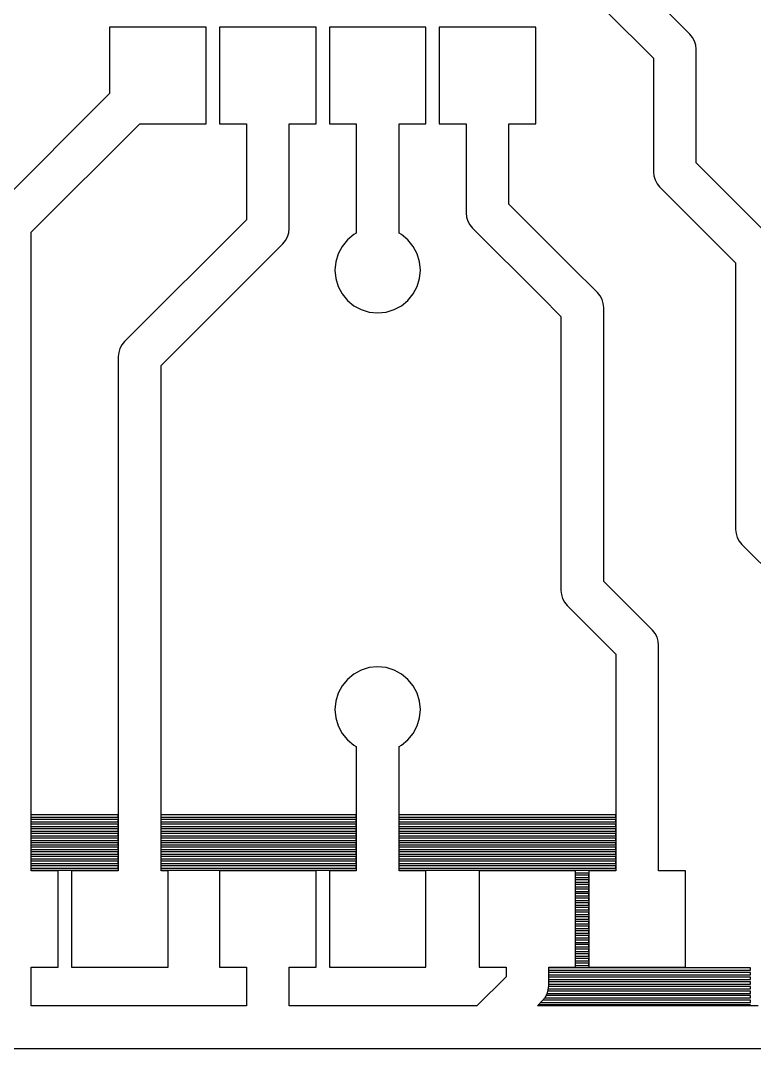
# Model space of a CAD drawing. Extents: x -61.2 to 4.2, y -8.7 to 47.2.
# Drawn here: x -35.75 to -18.79, y 4.01 to 27.77 of the extents above; entities that cross this region are included whole.
import ezdxf

# ---------------------------------------------------------------- set-up
doc = ezdxf.new("R2010")
doc.units = 0
doc.header["$LTSCALE"] = 0.000394
doc.layers.add('PLAN_1', color=7, linetype='CONTINUOUS')

msp = doc.modelspace()

# ---------------------------------------------------------------- linework, layer by layer
at = {"layer": 'PLAN_1', "color": 4}
for p, q in [((-20.284245, 27.455769, 0.2), (-21.517574, 28.689098, 0.2)), ((-22.215771, 27.990902, 0.2), (-21.127041, 26.902172, 0.2)), ((-31.464001, 27.616001, 0.2), (-33.696003, 27.616001, 0.2)), ((-33.696003, 27.616001, 0.2), (-33.696003, 26.082195, 0.2)), ((-31.464001, 25.383999, 0.2), (-31.464001, 27.616001, 0.2)), ((-28.924, 27.616001, 0.2), (-31.156002, 27.616001, 0.2)), ((-31.156002, 27.616001, 0.2), (-31.156002, 25.383999, 0.2)), ((-28.924, 25.383999, 0.2), (-28.924, 27.616001, 0.2)), ((-26.383999, 27.616001, 0.2), (-28.616001, 27.616001, 0.2)), ((-28.616001, 27.616001, 0.2), (-28.616001, 25.383999, 0.2)), ((-26.383999, 25.383999, 0.2), (-26.383999, 27.616001, 0.2)), ((-23.844006, 27.616001, 0.2), (-26.076, 27.616001, 0.2)), ((-26.076, 27.616001, 0.2), (-26.076, 25.383999, 0.2)), ((-23.844006, 25.383999, 0.2), (-23.844006, 27.616001, 0.2)), ((-20.222847, 27.380955, 0.2), (-20.284245, 27.455769, 0.2)), ((-20.177223, 27.295601, 0.2), (-20.222847, 27.380955, 0.2)), ((-20.149128, 27.202988, 0.2), (-20.177223, 27.295601, 0.2)), ((-20.139645, 27.10667, 0.2), (-20.149128, 27.202988, 0.2)), ((-20.139645, 24.477829, 0.2), (-20.139645, 27.10667, 0.2)), ((-21.127041, 26.902172, 0.2), (-21.127041, 24.273331, 0.2)), ((-33.696003, 26.082195, 0.2), (-36.349098, 23.4291, 0.2)), ((-35.506302, 22.8755, 0.2), (-32.997807, 25.383999, 0.2)), ((-32.997807, 25.383999, 0.2), (-31.464001, 25.383999, 0.2)), ((-31.156002, 25.383999, 0.2), (-30.533699, 25.383999, 0.2)), ((-30.533699, 25.383999, 0.2), (-30.533699, 23.164497, 0.2)), ((-29.546303, 22.959999, 0.2), (-29.546303, 25.383999, 0.2)), ((-29.546303, 25.383999, 0.2), (-28.924, 25.383999, 0.2)), ((-28.616001, 25.383999, 0.2), (-27.993698, 25.383999, 0.2)), ((-27.993698, 25.383999, 0.2), (-27.993698, 22.852123, 0.2)), ((-27.006298, 22.852119, 0.2), (-27.006298, 25.383999, 0.2)), ((-27.006298, 25.383999, 0.2), (-26.383999, 25.383999, 0.2)), ((-26.076, 25.383999, 0.2), (-25.453701, 25.383999, 0.2)), ((-25.453701, 25.383999, 0.2), (-25.453701, 23.323029, 0.2)), ((-24.466305, 23.527531, 0.2), (-24.466305, 25.383999, 0.2)), ((-24.466305, 25.383999, 0.2), (-23.844006, 25.383999, 0.2)), ((-18.384243, 22.722427, 0.2), (-20.139645, 24.477829, 0.2)), ((-21.127041, 24.273331, 0.2), (-21.117558, 24.177013, 0.2)), ((-21.117558, 24.177013, 0.2), (-21.089462, 24.0844, 0.2)), ((-21.089462, 24.0844, 0.2), (-21.043839, 23.999046, 0.2)), ((-21.043839, 23.999046, 0.2), (-20.982441, 23.924232, 0.2)), ((-20.982441, 23.924232, 0.2), (-19.227039, 22.168835, 0.2)), ((-23.024353, 22.085579, 0.2), (-24.466305, 23.527531, 0.2)), ((-25.453701, 23.323029, 0.2), (-25.444218, 23.226715, 0.2)), ((-30.533699, 23.164497, 0.2), (-33.349098, 20.349098, 0.2)), ((-25.444218, 23.226715, 0.2), (-25.416122, 23.134098, 0.2)), ((-25.416122, 23.134098, 0.2), (-25.370499, 23.048744, 0.2)), ((-35.506302, 8.116, 0.2), (-35.506302, 22.8755, 0.2)), ((-29.583881, 22.771069, 0.2), (-29.555786, 22.863686, 0.2)), ((-29.555786, 22.863686, 0.2), (-29.546303, 22.959999, 0.2)), ((-28.049458, 22.822319, 0.2), (-28.199326, 22.699326, 0.2)), ((-27.993698, 22.852123, 0.2), (-28.049458, 22.822319, 0.2)), ((-26.950542, 22.822319, 0.2), (-27.006298, 22.852119, 0.2)), ((-26.800674, 22.699326, 0.2), (-26.950542, 22.822319, 0.2)), ((-25.370499, 23.048744, 0.2), (-25.309101, 22.97393, 0.2)), ((-25.309101, 22.97393, 0.2), (-23.722549, 21.387379, 0.2)), ((-32.506302, 19.795502, 0.2), (-29.690903, 22.610901, 0.2)), ((-29.690903, 22.610901, 0.2), (-29.629505, 22.685715, 0.2)), ((-29.629505, 22.685715, 0.2), (-29.583881, 22.771069, 0.2)), ((-28.199326, 22.699326, 0.2), (-28.322319, 22.549454, 0.2)), ((-26.677681, 22.549454, 0.2), (-26.800674, 22.699326, 0.2)), ((-28.413712, 22.378471, 0.2), (-28.469994, 22.192944, 0.2)), ((-28.322319, 22.549454, 0.2), (-28.413712, 22.378471, 0.2)), ((-26.586288, 22.378471, 0.2), (-26.677681, 22.549454, 0.2)), ((-26.53001, 22.192944, 0.2), (-26.586288, 22.378471, 0.2)), ((-28.469994, 22.192944, 0.2), (-28.488995, 22, 0.2)), ((-26.511005, 22, 0.2), (-26.53001, 22.192944, 0.2)), ((-19.227039, 22.168835, 0.2), (-19.227039, 16.006668, 0.2)), ((-28.488995, 22, 0.2), (-28.469994, 21.807056, 0.2)), ((-26.53001, 21.807056, 0.2), (-26.511005, 22, 0.2)), ((-22.42078, 21.48201, 0.2), (-23.024353, 22.085579, 0.2)), ((-28.469994, 21.807056, 0.2), (-28.413712, 21.621529, 0.2)), ((-26.586288, 21.621529, 0.2), (-26.53001, 21.807056, 0.2)), ((-28.413712, 21.621529, 0.2), (-28.322319, 21.450542, 0.2)), ((-28.322319, 21.450542, 0.2), (-28.199326, 21.300674, 0.2)), ((-26.800674, 21.300674, 0.2), (-26.677681, 21.450542, 0.2)), ((-26.677681, 21.450542, 0.2), (-26.586288, 21.621529, 0.2)), ((-23.722549, 21.387379, 0.2), (-23.263577, 20.928413, 0.2)), ((-22.359383, 21.407196, 0.2), (-22.42078, 21.48201, 0.2)), ((-22.313759, 21.321842, 0.2), (-22.359383, 21.407196, 0.2)), ((-28.199326, 21.300674, 0.2), (-28.049458, 21.177681, 0.2)), ((-28.049458, 21.177681, 0.2), (-27.878471, 21.086288, 0.2)), ((-27.121529, 21.086288, 0.2), (-26.950542, 21.177681, 0.2)), ((-26.950542, 21.177681, 0.2), (-26.800674, 21.300674, 0.2)), ((-22.285664, 21.229225, 0.2), (-22.313759, 21.321842, 0.2)), ((-22.27618, 21.132912, 0.2), (-22.285664, 21.229225, 0.2)), ((-27.878471, 21.086288, 0.2), (-27.692944, 21.030006, 0.2)), ((-27.692944, 21.030006, 0.2), (-27.5, 21.011005, 0.2)), ((-27.5, 21.011005, 0.2), (-27.307056, 21.030006, 0.2)), ((-27.307056, 21.030006, 0.2), (-27.121529, 21.086288, 0.2)), ((-23.263577, 20.928413, 0.2), (-23.263577, 14.59431, 0.2)), ((-22.27618, 14.798806, 0.2), (-22.27618, 21.132912, 0.2)), ((-33.410496, 20.274284, 0.2), (-33.45612, 20.188931, 0.2)), ((-33.349098, 20.349098, 0.2), (-33.410496, 20.274284, 0.2)), ((-33.484215, 20.096313, 0.2), (-33.493698, 20, 0.2)), ((-33.493698, 20, 0.2), (-33.493698, 8.116, 0.2)), ((-33.45612, 20.188931, 0.2), (-33.484215, 20.096313, 0.2)), ((-32.506302, 8.116, 0.2), (-32.506302, 19.795502, 0.2)), ((-19.227039, 16.006668, 0.2), (-19.217556, 15.910354, 0.2)), ((-19.217556, 15.910354, 0.2), (-19.189461, 15.817739, 0.2)), ((-19.189461, 15.817739, 0.2), (-19.143837, 15.732385, 0.2)), ((-19.143837, 15.732385, 0.2), (-19.082439, 15.657571, 0.2)), ((-19.082439, 15.657571, 0.2), (-17.575771, 14.150901, 0.2)), ((-21.150902, 13.673528, 0.2), (-22.27618, 14.798806, 0.2)), ((-23.263577, 14.59431, 0.2), (-23.254093, 14.497994, 0.2)), ((-23.254093, 14.497994, 0.2), (-23.225998, 14.405379, 0.2)), ((-23.225998, 14.405379, 0.2), (-23.180378, 14.320025, 0.2)), ((-23.180378, 14.320025, 0.2), (-23.118977, 14.245212, 0.2)), ((-23.118977, 14.245212, 0.2), (-21.993702, 13.119933, 0.2)), ((-21.089504, 13.598714, 0.2), (-21.150902, 13.673528, 0.2)), ((-21.04388, 13.51336, 0.2), (-21.089504, 13.598714, 0.2)), ((-21.015789, 13.420745, 0.2), (-21.04388, 13.51336, 0.2)), ((-21.006298, 13.32443, 0.2), (-21.015789, 13.420745, 0.2)), ((-21.006298, 8.116, 0.2), (-21.006298, 13.32443, 0.2)), ((-21.993702, 13.119933, 0.2), (-21.993702, 8.116, 0.2)), ((-28.049458, 12.662318, 0.2), (-28.199326, 12.539325, 0.2)), ((-27.878471, 12.753711, 0.2), (-28.049458, 12.662318, 0.2)), ((-27.692944, 12.809991, 0.2), (-27.878471, 12.753711, 0.2)), ((-27.5, 12.828994, 0.2), (-27.692944, 12.809991, 0.2)), ((-27.307056, 12.809991, 0.2), (-27.5, 12.828994, 0.2)), ((-27.121529, 12.753711, 0.2), (-27.307056, 12.809991, 0.2)), ((-26.950542, 12.662318, 0.2), (-27.121529, 12.753711, 0.2)), ((-26.800674, 12.539325, 0.2), (-26.950542, 12.662318, 0.2)), ((-28.322319, 12.389455, 0.2), (-28.413712, 12.218471, 0.2)), ((-28.199326, 12.539325, 0.2), (-28.322319, 12.389455, 0.2)), ((-26.677681, 12.389455, 0.2), (-26.800674, 12.539325, 0.2)), ((-26.586288, 12.218471, 0.2), (-26.677681, 12.389455, 0.2)), ((-28.413712, 12.218471, 0.2), (-28.469994, 12.032943, 0.2)), ((-26.53001, 12.032943, 0.2), (-26.586288, 12.218471, 0.2)), ((-28.469994, 12.032943, 0.2), (-28.488995, 11.839999, 0.2)), ((-26.511005, 11.839999, 0.2), (-26.53001, 12.032943, 0.2)), ((-28.488995, 11.839999, 0.2), (-28.469994, 11.647056, 0.2)), ((-28.469994, 11.647056, 0.2), (-28.413712, 11.461528, 0.2)), ((-26.586288, 11.461528, 0.2), (-26.53001, 11.647056, 0.2)), ((-26.53001, 11.647056, 0.2), (-26.511005, 11.839999, 0.2)), ((-28.413712, 11.461528, 0.2), (-28.322319, 11.290544, 0.2)), ((-26.677681, 11.290544, 0.2), (-26.586288, 11.461528, 0.2)), ((-28.322319, 11.290544, 0.2), (-28.199326, 11.140674, 0.2)), ((-26.800674, 11.140674, 0.2), (-26.677681, 11.290544, 0.2)), ((-28.199326, 11.140674, 0.2), (-28.049458, 11.01768, 0.2)), ((-28.049458, 11.01768, 0.2), (-27.993698, 10.987876, 0.2)), ((-27.993698, 10.987876, 0.2), (-27.993698, 8.116, 0.2)), ((-27.006298, 10.987878, 0.2), (-26.950542, 11.01768, 0.2)), ((-27.006298, 8.116, 0.2), (-27.006298, 10.987878, 0.2)), ((-26.950542, 11.01768, 0.2), (-26.800674, 11.140674, 0.2)), ((-34.883999, 8.116, 0.2), (-35.506302, 8.116, 0.2)), ((-34.883999, 5.884, 0.2), (-34.883999, 8.116, 0.2)), ((-33.493698, 8.116, 0.2), (-34.576, 8.116, 0.2)), ((-34.576, 8.116, 0.2), (-34.576, 5.884, 0.2)), ((-32.343998, 8.116, 0.2), (-32.506302, 8.116, 0.2)), ((-32.343998, 5.884, 0.2), (-32.343998, 8.116, 0.2)), ((-28.924, 8.116, 0.2), (-31.156002, 8.116, 0.2)), ((-31.156002, 8.116, 0.2), (-31.156002, 5.884, 0.2)), ((-28.924, 5.884, 0.2), (-28.924, 8.116, 0.2)), ((-27.993698, 8.116, 0.2), (-28.616001, 8.116, 0.2)), ((-28.616001, 8.116, 0.2), (-28.616001, 5.884, 0.2)), ((-26.383999, 8.116, 0.2), (-27.006298, 8.116, 0.2)), ((-26.383999, 5.884, 0.2), (-26.383999, 8.116, 0.2)), ((-22.924, 8.116, 0.2), (-25.156002, 8.116, 0.2)), ((-25.156002, 8.116, 0.2), (-25.156002, 5.884, 0.2)), ((-22.924, 5.884, 0.2), (-22.924, 8.116, 0.2)), ((-21.993702, 8.116, 0.2), (-22.616001, 8.116, 0.2)), ((-22.616001, 8.116, 0.2), (-22.616001, 5.884, 0.2)), ((-20.383999, 8.116, 0.2), (-21.006298, 8.116, 0.2)), ((-20.383999, 5.884, 0.2), (-20.383999, 8.116, 0.2)), ((-35.506302, 4.9937, 0.2), (-35.506302, 5.884, 0.2)), ((-35.506302, 5.884, 0.2), (-34.883999, 5.884, 0.2)), ((-34.576, 5.884, 0.2), (-32.343998, 5.884, 0.2)), ((-31.156002, 5.884, 0.2), (-30.533699, 5.884, 0.2)), ((-30.533699, 5.884, 0.2), (-30.533699, 4.9937, 0.2)), ((-29.546303, 4.9937, 0.2), (-29.546303, 5.884, 0.2)), ((-29.546303, 5.884, 0.2), (-28.924, 5.884, 0.2)), ((-28.616001, 5.884, 0.2), (-26.383999, 5.884, 0.2)), ((-25.156002, 5.884, 0.2), (-24.533703, 5.884, 0.2)), ((-24.533703, 5.884, 0.2), (-24.533703, 5.664496, 0.2)), ((-23.546299, 5.46, 0.2), (-23.546299, 5.884, 0.2)), ((-23.546299, 5.884, 0.2), (-22.924, 5.884, 0.2)), ((-22.616001, 5.884, 0.2), (-20.383999, 5.884, 0.2)), ((-24.533703, 5.664496, 0.2), (-25.204494, 4.9937, 0.2)), ((-23.629505, 5.185715, 0.2), (-23.583881, 5.27107, 0.2)), ((-23.583881, 5.27107, 0.2), (-23.55579, 5.363684, 0.2)), ((-23.55579, 5.363684, 0.2), (-23.546299, 5.46, 0.2)), ((-30.533699, 4.9937, 0.2), (-35.506302, 4.9937, 0.2)), ((-25.204494, 4.9937, 0.2), (-29.546303, 4.9937, 0.2)), ((-23.808102, 4.9937, 0.2), (-23.690903, 5.110902, 0.2)), ((-18.704494, 4.9937, 0.2), (-23.808102, 4.9937, 0.2)), ((-23.690903, 5.110902, 0.2), (-23.629505, 5.185715, 0.2)), ((-36, 4.0063, 0.2), (-30, 4.0063, 0.2)), ((-30, 4.0063, 0.2), (-25, 4.0063, 0.2)), ((-25, 4.0063, 0.2), (-18.5, 4.0063, 0.2))]:
    msp.add_line(p, q, dxfattribs=at)
at = {"layer": 'PLAN_1', "color": 7}
for p, q in [((-33.493698, 9.406722, 0.2), (-35.506302, 9.406722, 0.2)), ((-35.506302, 9.299541, 0.2), (-35.506302, 9.353131, 0.2)), ((-35.506302, 9.353131, 0.2), (-33.493698, 9.353131, 0.2)), ((-33.493698, 9.299541, 0.2), (-35.506302, 9.299541, 0.2)), ((-33.493698, 9.353131, 0.2), (-33.493698, 9.406722, 0.2)), ((-33.493698, 9.24595, 0.2), (-33.493698, 9.299541, 0.2)), ((-27.993698, 9.406722, 0.2), (-32.506302, 9.406722, 0.2)), ((-32.506302, 9.299541, 0.2), (-32.506302, 9.353131, 0.2)), ((-32.506302, 9.353131, 0.2), (-27.993698, 9.353131, 0.2)), ((-27.993698, 9.299541, 0.2), (-32.506302, 9.299541, 0.2)), ((-27.993698, 9.353131, 0.2), (-27.993698, 9.406722, 0.2)), ((-27.993698, 9.24595, 0.2), (-27.993698, 9.299541, 0.2)), ((-21.993702, 9.406722, 0.2), (-27.006298, 9.406722, 0.2)), ((-27.006298, 9.299541, 0.2), (-27.006298, 9.353131, 0.2)), ((-27.006298, 9.353131, 0.2), (-21.993702, 9.353131, 0.2)), ((-21.993702, 9.299541, 0.2), (-27.006298, 9.299541, 0.2)), ((-21.993702, 9.353131, 0.2), (-21.993702, 9.406722, 0.2)), ((-21.993702, 9.24595, 0.2), (-21.993702, 9.299541, 0.2)), ((-35.506302, 9.192359, 0.2), (-35.506302, 9.24595, 0.2)), ((-35.506302, 9.24595, 0.2), (-33.493698, 9.24595, 0.2)), ((-33.493698, 9.192359, 0.2), (-35.506302, 9.192359, 0.2)), ((-35.506302, 9.085177, 0.2), (-35.506302, 9.138768, 0.2)), ((-35.506302, 9.138768, 0.2), (-33.493698, 9.138768, 0.2)), ((-33.493698, 9.085177, 0.2), (-35.506302, 9.085177, 0.2)), ((-35.506302, 8.977996, 0.2), (-35.506302, 9.031587, 0.2)), ((-35.506302, 9.031587, 0.2), (-33.493698, 9.031587, 0.2)), ((-33.493698, 9.138768, 0.2), (-33.493698, 9.192359, 0.2)), ((-33.493698, 9.031587, 0.2), (-33.493698, 9.085177, 0.2)), ((-32.506302, 9.192359, 0.2), (-32.506302, 9.24595, 0.2)), ((-32.506302, 9.24595, 0.2), (-27.993698, 9.24595, 0.2)), ((-27.993698, 9.192359, 0.2), (-32.506302, 9.192359, 0.2)), ((-32.506302, 9.085177, 0.2), (-32.506302, 9.138768, 0.2)), ((-32.506302, 9.138768, 0.2), (-27.993698, 9.138768, 0.2)), ((-27.993698, 9.085177, 0.2), (-32.506302, 9.085177, 0.2)), ((-32.506302, 8.977996, 0.2), (-32.506302, 9.031587, 0.2)), ((-32.506302, 9.031587, 0.2), (-27.993698, 9.031587, 0.2)), ((-27.993698, 9.138768, 0.2), (-27.993698, 9.192359, 0.2)), ((-27.993698, 9.031587, 0.2), (-27.993698, 9.085177, 0.2)), ((-27.006298, 9.192359, 0.2), (-27.006298, 9.24595, 0.2)), ((-27.006298, 9.24595, 0.2), (-21.993702, 9.24595, 0.2)), ((-21.993702, 9.192359, 0.2), (-27.006298, 9.192359, 0.2)), ((-27.006298, 9.085177, 0.2), (-27.006298, 9.138768, 0.2)), ((-27.006298, 9.138768, 0.2), (-21.993702, 9.138768, 0.2)), ((-21.993702, 9.085177, 0.2), (-27.006298, 9.085177, 0.2)), ((-27.006298, 8.977996, 0.2), (-27.006298, 9.031587, 0.2)), ((-27.006298, 9.031587, 0.2), (-21.993702, 9.031587, 0.2)), ((-21.993702, 9.138768, 0.2), (-21.993702, 9.192359, 0.2)), ((-21.993702, 9.031587, 0.2), (-21.993702, 9.085177, 0.2)), ((-33.493698, 8.977996, 0.2), (-35.506302, 8.977996, 0.2)), ((-35.506302, 8.870814, 0.2), (-35.506302, 8.924405, 0.2)), ((-35.506302, 8.924405, 0.2), (-33.493698, 8.924405, 0.2)), ((-33.493698, 8.870814, 0.2), (-35.506302, 8.870814, 0.2)), ((-35.506302, 8.763633, 0.2), (-35.506302, 8.817224, 0.2)), ((-35.506302, 8.817224, 0.2), (-33.493698, 8.817224, 0.2)), ((-33.493698, 8.924405, 0.2), (-33.493698, 8.977996, 0.2)), ((-33.493698, 8.817224, 0.2), (-33.493698, 8.870814, 0.2)), ((-27.993698, 8.977996, 0.2), (-32.506302, 8.977996, 0.2)), ((-32.506302, 8.870814, 0.2), (-32.506302, 8.924405, 0.2)), ((-32.506302, 8.924405, 0.2), (-27.993698, 8.924405, 0.2)), ((-27.993698, 8.870814, 0.2), (-32.506302, 8.870814, 0.2)), ((-32.506302, 8.763633, 0.2), (-32.506302, 8.817224, 0.2)), ((-32.506302, 8.817224, 0.2), (-27.993698, 8.817224, 0.2)), ((-27.993698, 8.924405, 0.2), (-27.993698, 8.977996, 0.2)), ((-27.993698, 8.817224, 0.2), (-27.993698, 8.870814, 0.2)), ((-21.993702, 8.977996, 0.2), (-27.006298, 8.977996, 0.2)), ((-27.006298, 8.870814, 0.2), (-27.006298, 8.924405, 0.2)), ((-27.006298, 8.924405, 0.2), (-21.993702, 8.924405, 0.2)), ((-21.993702, 8.870814, 0.2), (-27.006298, 8.870814, 0.2)), ((-27.006298, 8.763633, 0.2), (-27.006298, 8.817224, 0.2)), ((-27.006298, 8.817224, 0.2), (-21.993702, 8.817224, 0.2)), ((-21.993702, 8.924405, 0.2), (-21.993702, 8.977996, 0.2)), ((-21.993702, 8.817224, 0.2), (-21.993702, 8.870814, 0.2)), ((-33.493698, 8.763633, 0.2), (-35.506302, 8.763633, 0.2)), ((-35.506302, 8.656451, 0.2), (-35.506302, 8.710042, 0.2)), ((-35.506302, 8.710042, 0.2), (-33.493698, 8.710042, 0.2)), ((-33.493698, 8.656451, 0.2), (-35.506302, 8.656451, 0.2)), ((-35.506302, 8.54927, 0.2), (-35.506302, 8.60286, 0.2)), ((-35.506302, 8.60286, 0.2), (-33.493698, 8.60286, 0.2)), ((-33.493698, 8.710042, 0.2), (-33.493698, 8.763633, 0.2)), ((-33.493698, 8.60286, 0.2), (-33.493698, 8.656451, 0.2)), ((-27.993698, 8.763633, 0.2), (-32.506302, 8.763633, 0.2)), ((-32.506302, 8.656451, 0.2), (-32.506302, 8.710042, 0.2)), ((-32.506302, 8.710042, 0.2), (-27.993698, 8.710042, 0.2)), ((-27.993698, 8.656451, 0.2), (-32.506302, 8.656451, 0.2)), ((-32.506302, 8.54927, 0.2), (-32.506302, 8.60286, 0.2)), ((-32.506302, 8.60286, 0.2), (-27.993698, 8.60286, 0.2)), ((-27.993698, 8.710042, 0.2), (-27.993698, 8.763633, 0.2)), ((-27.993698, 8.60286, 0.2), (-27.993698, 8.656451, 0.2)), ((-21.993702, 8.763633, 0.2), (-27.006298, 8.763633, 0.2)), ((-27.006298, 8.656451, 0.2), (-27.006298, 8.710042, 0.2)), ((-27.006298, 8.710042, 0.2), (-21.993702, 8.710042, 0.2)), ((-21.993702, 8.656451, 0.2), (-27.006298, 8.656451, 0.2)), ((-27.006298, 8.54927, 0.2), (-27.006298, 8.60286, 0.2)), ((-27.006298, 8.60286, 0.2), (-21.993702, 8.60286, 0.2)), ((-21.993702, 8.710042, 0.2), (-21.993702, 8.763633, 0.2)), ((-21.993702, 8.60286, 0.2), (-21.993702, 8.656451, 0.2)), ((-33.493698, 8.54927, 0.2), (-35.506302, 8.54927, 0.2)), ((-35.506302, 8.442088, 0.2), (-35.506302, 8.495679, 0.2)), ((-35.506302, 8.495679, 0.2), (-33.493698, 8.495679, 0.2)), ((-33.493698, 8.442088, 0.2), (-35.506302, 8.442088, 0.2)), ((-35.506302, 8.334907, 0.2), (-35.506302, 8.388497, 0.2)), ((-35.506302, 8.388497, 0.2), (-33.493698, 8.388497, 0.2)), ((-33.493698, 8.334907, 0.2), (-35.506302, 8.334907, 0.2)), ((-33.493698, 8.495679, 0.2), (-33.493698, 8.54927, 0.2)), ((-33.493698, 8.388497, 0.2), (-33.493698, 8.442088, 0.2)), ((-33.493698, 8.281316, 0.2), (-33.493698, 8.334907, 0.2)), ((-27.993698, 8.54927, 0.2), (-32.506302, 8.54927, 0.2)), ((-32.506302, 8.442088, 0.2), (-32.506302, 8.495679, 0.2)), ((-32.506302, 8.495679, 0.2), (-27.993698, 8.495679, 0.2)), ((-27.993698, 8.442088, 0.2), (-32.506302, 8.442088, 0.2)), ((-32.506302, 8.334907, 0.2), (-32.506302, 8.388497, 0.2)), ((-32.506302, 8.388497, 0.2), (-27.993698, 8.388497, 0.2)), ((-27.993698, 8.334907, 0.2), (-32.506302, 8.334907, 0.2)), ((-27.993698, 8.495679, 0.2), (-27.993698, 8.54927, 0.2)), ((-27.993698, 8.388497, 0.2), (-27.993698, 8.442088, 0.2)), ((-27.993698, 8.281316, 0.2), (-27.993698, 8.334907, 0.2)), ((-21.993702, 8.54927, 0.2), (-27.006298, 8.54927, 0.2)), ((-27.006298, 8.442088, 0.2), (-27.006298, 8.495679, 0.2)), ((-27.006298, 8.495679, 0.2), (-21.993702, 8.495679, 0.2)), ((-21.993702, 8.442088, 0.2), (-27.006298, 8.442088, 0.2)), ((-27.006298, 8.334907, 0.2), (-27.006298, 8.388497, 0.2)), ((-27.006298, 8.388497, 0.2), (-21.993702, 8.388497, 0.2)), ((-21.993702, 8.334907, 0.2), (-27.006298, 8.334907, 0.2)), ((-21.993702, 8.495679, 0.2), (-21.993702, 8.54927, 0.2)), ((-21.993702, 8.388497, 0.2), (-21.993702, 8.442088, 0.2)), ((-21.993702, 8.281316, 0.2), (-21.993702, 8.334907, 0.2)), ((-35.506302, 8.227725, 0.2), (-35.506302, 8.281316, 0.2)), ((-35.506302, 8.281316, 0.2), (-33.493698, 8.281316, 0.2)), ((-33.493698, 8.227725, 0.2), (-35.506302, 8.227725, 0.2)), ((-35.506302, 8.120543, 0.2), (-35.506302, 8.174134, 0.2)), ((-35.506302, 8.174134, 0.2), (-33.493698, 8.174134, 0.2)), ((-34.883999, 8.120543, 0.2), (-35.506302, 8.120543, 0.2)), ((-34.576, 8.120543, 0.2), (-34.883999, 8.120543, 0.2)), ((-33.493698, 8.120543, 0.2), (-34.576, 8.120543, 0.2)), ((-33.493698, 8.174134, 0.2), (-33.493698, 8.227725, 0.2)), ((-32.506302, 8.227725, 0.2), (-32.506302, 8.281316, 0.2)), ((-32.506302, 8.281316, 0.2), (-27.993698, 8.281316, 0.2)), ((-27.993698, 8.227725, 0.2), (-32.506302, 8.227725, 0.2)), ((-32.506302, 8.120543, 0.2), (-32.506302, 8.174134, 0.2)), ((-32.506302, 8.174134, 0.2), (-27.993698, 8.174134, 0.2)), ((-32.343998, 8.120543, 0.2), (-32.506302, 8.120543, 0.2)), ((-31.156002, 8.120543, 0.2), (-32.343998, 8.120543, 0.2)), ((-28.924, 8.120543, 0.2), (-31.156002, 8.120543, 0.2)), ((-28.616001, 8.120543, 0.2), (-28.924, 8.120543, 0.2)), ((-27.993698, 8.120543, 0.2), (-28.616001, 8.120543, 0.2)), ((-27.993698, 8.174134, 0.2), (-27.993698, 8.227725, 0.2)), ((-27.006298, 8.227725, 0.2), (-27.006298, 8.281316, 0.2)), ((-27.006298, 8.281316, 0.2), (-21.993702, 8.281316, 0.2)), ((-21.993702, 8.227725, 0.2), (-27.006298, 8.227725, 0.2)), ((-27.006298, 8.120543, 0.2), (-27.006298, 8.174134, 0.2)), ((-27.006298, 8.174134, 0.2), (-21.993702, 8.174134, 0.2)), ((-26.383999, 8.120543, 0.2), (-27.006298, 8.120543, 0.2)), ((-25.156002, 8.120543, 0.2), (-26.383999, 8.120543, 0.2)), ((-22.924, 8.120543, 0.2), (-25.156002, 8.120543, 0.2)), ((-22.616001, 8.120543, 0.2), (-22.924, 8.120543, 0.2)), ((-21.993702, 8.120543, 0.2), (-22.616001, 8.120543, 0.2)), ((-21.993702, 8.174134, 0.2), (-21.993702, 8.227725, 0.2)), ((-22.924, 8.013362, 0.2), (-22.924, 8.066953, 0.2)), ((-22.924, 8.066953, 0.2), (-22.616001, 8.066953, 0.2)), ((-22.616001, 8.013362, 0.2), (-22.924, 8.013362, 0.2)), ((-22.924, 7.90618, 0.2), (-22.924, 7.959771, 0.2)), ((-22.924, 7.959771, 0.2), (-22.616001, 7.959771, 0.2)), ((-22.616001, 7.90618, 0.2), (-22.924, 7.90618, 0.2)), ((-22.924, 7.798999, 0.2), (-22.924, 7.85259, 0.2)), ((-22.924, 7.85259, 0.2), (-22.616001, 7.85259, 0.2)), ((-22.616001, 7.959771, 0.2), (-22.616001, 8.013362, 0.2)), ((-22.616001, 7.85259, 0.2), (-22.616001, 7.90618, 0.2)), ((-22.616001, 7.798999, 0.2), (-22.924, 7.798999, 0.2)), ((-22.924, 7.691817, 0.2), (-22.924, 7.745408, 0.2)), ((-22.924, 7.745408, 0.2), (-22.616001, 7.745408, 0.2)), ((-22.616001, 7.691817, 0.2), (-22.924, 7.691817, 0.2)), ((-22.924, 7.584636, 0.2), (-22.924, 7.638227, 0.2)), ((-22.924, 7.638227, 0.2), (-22.616001, 7.638227, 0.2)), ((-22.616001, 7.745408, 0.2), (-22.616001, 7.798999, 0.2)), ((-22.616001, 7.638227, 0.2), (-22.616001, 7.691817, 0.2)), ((-22.616001, 7.584636, 0.2), (-22.924, 7.584636, 0.2)), ((-22.924, 7.477454, 0.2), (-22.924, 7.531045, 0.2)), ((-22.924, 7.531045, 0.2), (-22.616001, 7.531045, 0.2)), ((-22.616001, 7.477454, 0.2), (-22.924, 7.477454, 0.2)), ((-22.924, 7.370274, 0.2), (-22.924, 7.423863, 0.2)), ((-22.924, 7.423863, 0.2), (-22.616001, 7.423863, 0.2)), ((-22.616001, 7.370274, 0.2), (-22.924, 7.370274, 0.2)), ((-22.616001, 7.531045, 0.2), (-22.616001, 7.584636, 0.2)), ((-22.616001, 7.423863, 0.2), (-22.616001, 7.477454, 0.2)), ((-22.616001, 7.316684, 0.2), (-22.616001, 7.370274, 0.2)), ((-22.924, 7.263094, 0.2), (-22.924, 7.316684, 0.2)), ((-22.924, 7.316684, 0.2), (-22.616001, 7.316684, 0.2)), ((-22.616001, 7.263094, 0.2), (-22.924, 7.263094, 0.2)), ((-22.924, 7.155914, 0.2), (-22.924, 7.209504, 0.2)), ((-22.924, 7.209504, 0.2), (-22.616001, 7.209504, 0.2)), ((-22.616001, 7.155914, 0.2), (-22.924, 7.155914, 0.2)), ((-22.616001, 7.209504, 0.2), (-22.616001, 7.263094, 0.2)), ((-22.616001, 7.102324, 0.2), (-22.616001, 7.155914, 0.2)), ((-22.924, 7.048735, 0.2), (-22.924, 7.102324, 0.2)), ((-22.924, 7.102324, 0.2), (-22.616001, 7.102324, 0.2)), ((-22.616001, 7.048735, 0.2), (-22.924, 7.048735, 0.2)), ((-22.924, 6.941555, 0.2), (-22.924, 6.995145, 0.2)), ((-22.924, 6.995145, 0.2), (-22.616001, 6.995145, 0.2)), ((-22.616001, 6.941555, 0.2), (-22.924, 6.941555, 0.2)), ((-22.616001, 6.995145, 0.2), (-22.616001, 7.048735, 0.2)), ((-22.616001, 6.887965, 0.2), (-22.616001, 6.941555, 0.2)), ((-22.924, 6.834375, 0.2), (-22.924, 6.887965, 0.2)), ((-22.924, 6.887965, 0.2), (-22.616001, 6.887965, 0.2)), ((-22.616001, 6.834375, 0.2), (-22.924, 6.834375, 0.2)), ((-22.924, 6.727196, 0.2), (-22.924, 6.780786, 0.2)), ((-22.924, 6.780786, 0.2), (-22.616001, 6.780786, 0.2)), ((-22.616001, 6.727196, 0.2), (-22.924, 6.727196, 0.2)), ((-22.924, 6.620016, 0.2), (-22.924, 6.673606, 0.2)), ((-22.924, 6.673606, 0.2), (-22.616001, 6.673606, 0.2)), ((-22.616001, 6.780786, 0.2), (-22.616001, 6.834375, 0.2)), ((-22.616001, 6.673606, 0.2), (-22.616001, 6.727196, 0.2)), ((-22.616001, 6.620016, 0.2), (-22.924, 6.620016, 0.2)), ((-22.924, 6.512836, 0.2), (-22.924, 6.566426, 0.2)), ((-22.924, 6.566426, 0.2), (-22.616001, 6.566426, 0.2)), ((-22.616001, 6.512836, 0.2), (-22.924, 6.512836, 0.2)), ((-22.924, 6.405657, 0.2), (-22.924, 6.459247, 0.2)), ((-22.924, 6.459247, 0.2), (-22.616001, 6.459247, 0.2)), ((-22.616001, 6.566426, 0.2), (-22.616001, 6.620016, 0.2)), ((-22.616001, 6.459247, 0.2), (-22.616001, 6.512836, 0.2)), ((-22.616001, 6.405657, 0.2), (-22.924, 6.405657, 0.2)), ((-22.924, 6.298477, 0.2), (-22.924, 6.352067, 0.2)), ((-22.924, 6.352067, 0.2), (-22.616001, 6.352067, 0.2)), ((-22.616001, 6.298477, 0.2), (-22.924, 6.298477, 0.2)), ((-22.924, 6.191298, 0.2), (-22.924, 6.244887, 0.2)), ((-22.924, 6.244887, 0.2), (-22.616001, 6.244887, 0.2)), ((-22.616001, 6.191298, 0.2), (-22.924, 6.191298, 0.2)), ((-22.616001, 6.352067, 0.2), (-22.616001, 6.405657, 0.2)), ((-22.616001, 6.244887, 0.2), (-22.616001, 6.298477, 0.2)), ((-22.616001, 6.137708, 0.2), (-22.616001, 6.191298, 0.2)), ((-22.924, 6.084118, 0.2), (-22.924, 6.137708, 0.2)), ((-22.924, 6.137708, 0.2), (-22.616001, 6.137708, 0.2)), ((-22.616001, 6.084118, 0.2), (-22.924, 6.084118, 0.2)), ((-22.924, 5.976938, 0.2), (-22.924, 6.030528, 0.2)), ((-22.924, 6.030528, 0.2), (-22.616001, 6.030528, 0.2)), ((-22.616001, 5.976938, 0.2), (-22.924, 5.976938, 0.2)), ((-22.616001, 6.030528, 0.2), (-22.616001, 6.084118, 0.2)), ((-22.616001, 5.923348, 0.2), (-22.616001, 5.976938, 0.2)), ((-18.87978, 5.869759, 0.2), (-23.546299, 5.869759, 0.2)), ((-23.546299, 5.762579, 0.2), (-23.546299, 5.816169, 0.2)), ((-23.546299, 5.816169, 0.2), (-18.87978, 5.816169, 0.2)), ((-18.87978, 5.762579, 0.2), (-23.546299, 5.762579, 0.2)), ((-23.546299, 5.655399, 0.2), (-23.546299, 5.708989, 0.2)), ((-23.546299, 5.708989, 0.2), (-18.87978, 5.708989, 0.2)), ((-22.924, 5.923348, 0.2), (-22.616001, 5.923348, 0.2)), ((-18.87978, 5.816169, 0.2), (-18.87978, 5.869759, 0.2)), ((-18.87978, 5.708989, 0.2), (-18.87978, 5.762579, 0.2)), ((-18.87978, 5.655399, 0.2), (-23.546299, 5.655399, 0.2)), ((-23.546299, 5.54822, 0.2), (-23.546299, 5.60181, 0.2)), ((-23.546299, 5.60181, 0.2), (-18.87978, 5.60181, 0.2)), ((-18.87978, 5.54822, 0.2), (-23.546299, 5.54822, 0.2)), ((-23.546299, 5.49463, 0.2), (-18.87978, 5.49463, 0.2)), ((-18.87978, 5.60181, 0.2), (-18.87978, 5.655399, 0.2)), ((-18.87978, 5.49463, 0.2), (-18.87978, 5.54822, 0.2)), ((-23.581089, 5.280271, 0.2), (-18.87978, 5.280271, 0.2)), ((-18.87978, 5.33386, 0.2), (-23.564835, 5.33386, 0.2)), ((-23.553448, 5.38745, 0.2), (-18.87978, 5.38745, 0.2)), ((-18.87978, 5.44104, 0.2), (-23.548168, 5.44104, 0.2)), ((-18.87978, 5.38745, 0.2), (-18.87978, 5.44104, 0.2)), ((-18.87978, 5.280271, 0.2), (-18.87978, 5.33386, 0.2)), ((-18.87978, 5.012321, 0.2), (-23.789482, 5.012321, 0.2)), ((-23.735893, 5.065911, 0.2), (-18.87978, 5.065911, 0.2)), ((-18.87978, 5.119501, 0.2), (-23.682304, 5.119501, 0.2)), ((-23.639866, 5.173091, 0.2), (-18.87978, 5.173091, 0.2)), ((-18.87978, 5.226681, 0.2), (-23.607609, 5.226681, 0.2)), ((-18.87978, 5.173091, 0.2), (-18.87978, 5.226681, 0.2)), ((-18.87978, 5.065911, 0.2), (-18.87978, 5.119501, 0.2))]:
    msp.add_line(p, q, dxfattribs=at)

doc.saveas('drawing.dxf')
